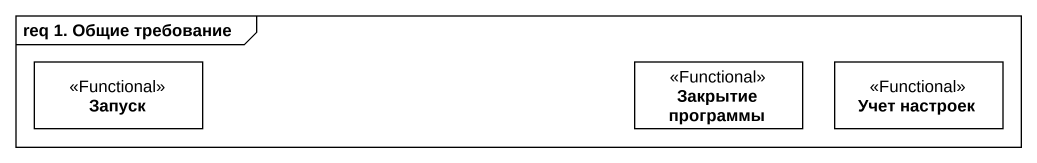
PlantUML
@startuml
mainframe req 1. Общие требование
hide circle
hide empty members
class Запуск <<Functional>>
class "Закрытие программы" as Закрытие_программы <<Functional>>
class "Учет настроек" as Учет_настроек <<Functional>>
@enduml
